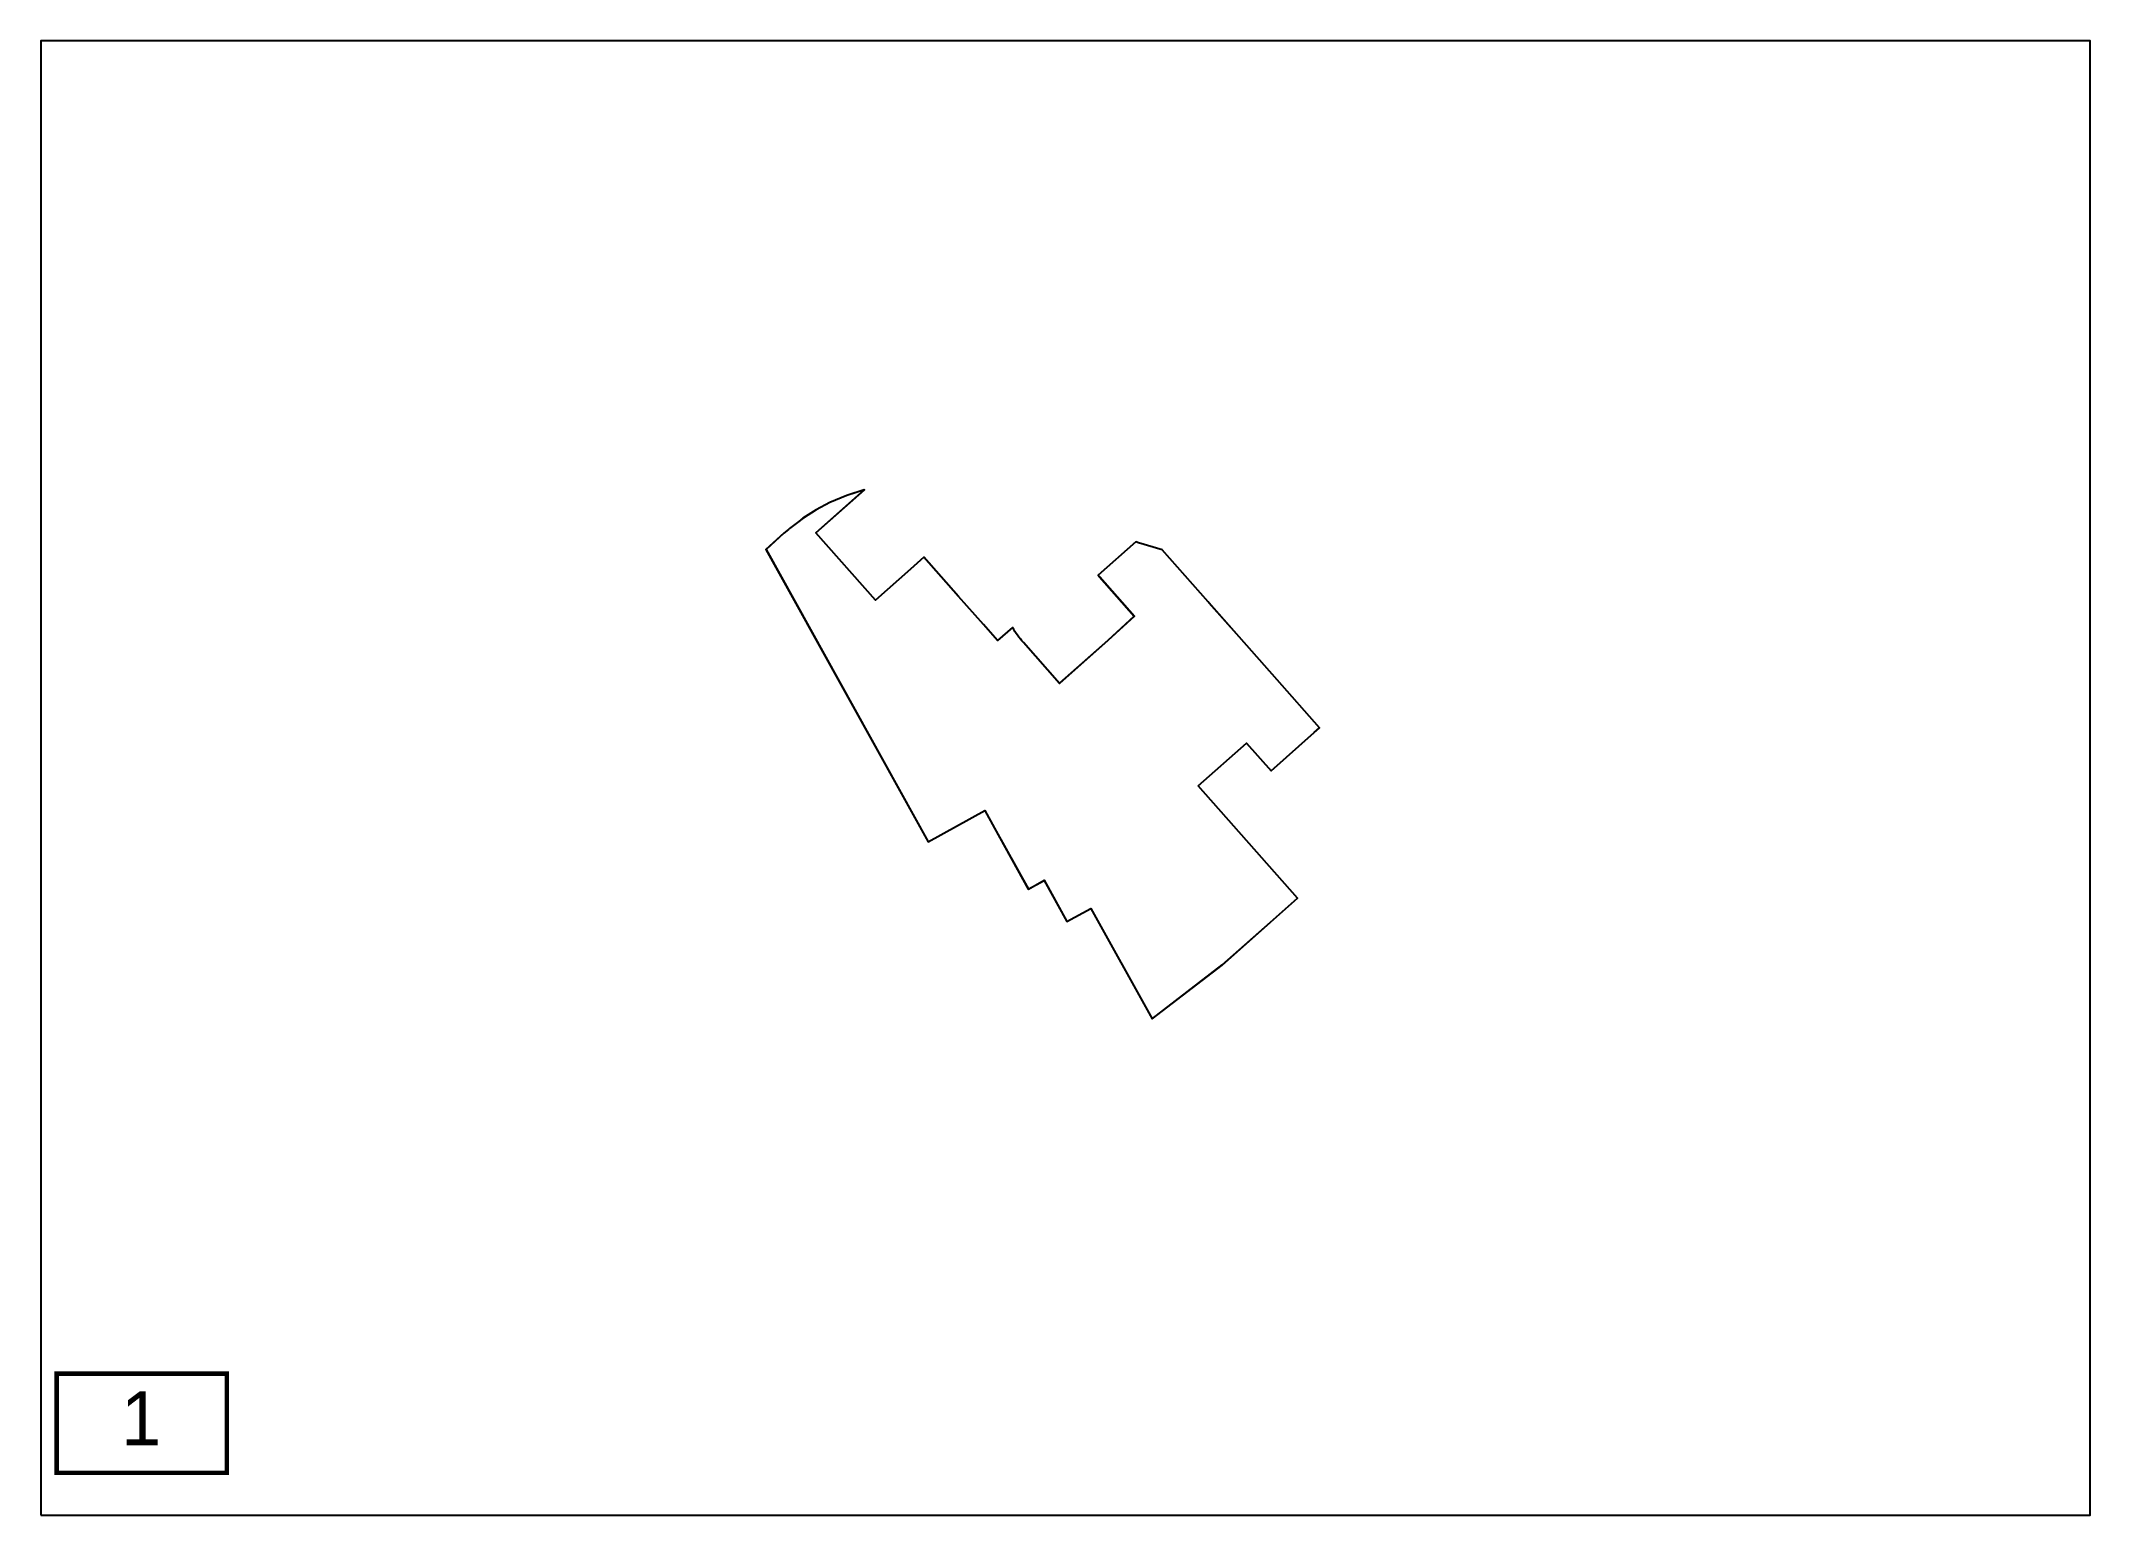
# Model space of a CAD drawing. Header units: metres. Extents: x 185334 to 185904, y 655821 to 656231.
import ezdxf
from ezdxf.enums import TextEntityAlignment as Align

# ---------------------------------------------------------------- set-up
doc = ezdxf.new("R2010")
doc.units = ezdxf.units.M
for name, color, linetype in [('hadpasa', 255, 'Continuous'), ('pgvul1', 253, 'Continuous'), ('pgvul2', 5, 'Continuous')]:
    doc.layers.add(name, color=color, linetype=linetype)
doc.styles.add('style1', font='hebtxt')

# ---------------------------------------------------------------- blocks, each defined once
blk = doc.blocks.new('hadpasa')
at = {"layer": 'hadpasa', "const_width": 0.25}
blk.add_lwpolyline([(-4.82, -2.88), (-4.82, 2.64), (4.65, 2.64), (4.65, -2.88)], close=True, dxfattribs=at)
at = {"style": 'style1'}
blk.add_attdef('PAGE', text='', height=3, dxfattribs=at).set_placement((-0.11, -1.34), align=Align.CENTER)
at = {"style": 'style1', "flags": 1}
for tag, p in [('SIZE', (-1.63, -4.27)), ('SCALE', (-1.59, -5.2)), ('PAGES', (-1.57, -6.31))]:
    blk.add_attdef(tag, p, '', height=0.75, dxfattribs=at)

msp = doc.modelspace()

# ---------------------------------------------------------------- linework, layer by layer
at = {"layer": 'hadpasa'}
msp.add_lwpolyline([(185334.35, 655820.51), (185904.35, 655820.51), (185904.35, 656230.51), (185334.35, 656230.51)], close=True, dxfattribs=at)
at = {"layer": 'pgvul1'}
msp.add_lwpolyline([(185656.25, 656023.32), (185669.73, 656035.24), (185676.55, 656027.54), (185688.52, 656038.13), (185690.03, 656039.47), (185678.23, 656052.79), (185667.64, 656064.77), (185659.31, 656074.18), (185659.02, 656074.51), (185646.25, 656088.94), (185639.62, 656090.95), (185638.9, 656091.17), (185628.44, 656081.91), (185628.86, 656081.43), (185638.51, 656070.53), (185631.15, 656063.76), (185617.66, 656051.83), (185607.63, 656063.17, -0.051821), (185604.63, 656067.38), (185600.48, 656063.71), (185596.5, 656068.2), (185596.5, 656068.2), (185589.62, 656075.99), (185579.94, 656086.93), (185576.19, 656083.61), (185566.46, 656075), (185549.89, 656093.72), (185563.37, 656105.65), (185558.54, 656104.12), (185553.81, 656102.12), (185550.01, 656100.1), (185546.33, 656097.75), (185546.33, 656097.75), (185545.14, 656096.87, 0.009599), (185542.26, 656094.6), (185541.03, 656093.58), (185536.04, 656089.05), (185581.15, 656007.77), (185596.89, 656016.49), (185599.64, 656011.54), (185609.02, 655994.63), (185609.02, 655994.62), (185613.39, 655997.05), (185613.39, 655997.05), (185619.76, 655985.56), (185626.39, 655989.24), (185643.44, 655958.49), (185662.93, 655973.5), (185676.41, 655985.43), (185683.9, 655992.06)], format="xyb", close=True, dxfattribs=at)
at = {"layer": 'pgvul2', "linetype": 'Continuous'}
msp.add_lwpolyline([(185656.26, 656023.31), (185669.73, 656035.23), (185676.54, 656027.52), (185688.53, 656038.12), (185690.04, 656039.46), (185678.24, 656052.8), (185667.64, 656064.78), (185659.32, 656074.19), (185659.03, 656074.52), (185646.26, 656088.95), (185639.62, 656090.96), (185638.9, 656091.18), (185628.42, 656081.91), (185628.85, 656081.43), (185638.49, 656070.53), (185631.14, 656063.77), (185617.67, 656051.85), (185607.64, 656063.18, -0.051945), (185604.63, 656067.39), (185600.48, 656063.72), (185596.51, 656068.21), (185596.51, 656068.21), (185589.62, 656075.99), (185579.94, 656086.94), (185576.19, 656083.62), (185566.46, 656075.01), (185549.91, 656093.72), (185563.42, 656105.67), (185558.53, 656104.13), (185553.8, 656102.13), (185550, 656100.11), (185546.32, 656097.76), (185546.32, 656097.76), (185545.14, 656096.88, 0.009599), (185542.25, 656094.61), (185541.03, 656093.59), (185536.03, 656089.05), (185581.14, 656007.76), (185596.89, 656016.48), (185599.63, 656011.53), (185609.01, 655994.62), (185609.01, 655994.61), (185613.38, 655997.04), (185619.75, 655985.55), (185626.39, 655989.23), (185643.43, 655958.48), (185662.94, 655973.49), (185676.42, 655985.42), (185683.92, 655992.06)], format="xyb", close=True, dxfattribs=at)

# ---------------------------------------------------------------- block references
at = {"layer": 'hadpasa', "xscale": 5, "yscale": 5, "zscale": 0.5}
msp.add_blockref('hadpasa', (185362.8, 655846.63), dxfattribs=at).add_auto_attribs({'PAGE': '1'})

doc.saveas('drawing.dxf')
